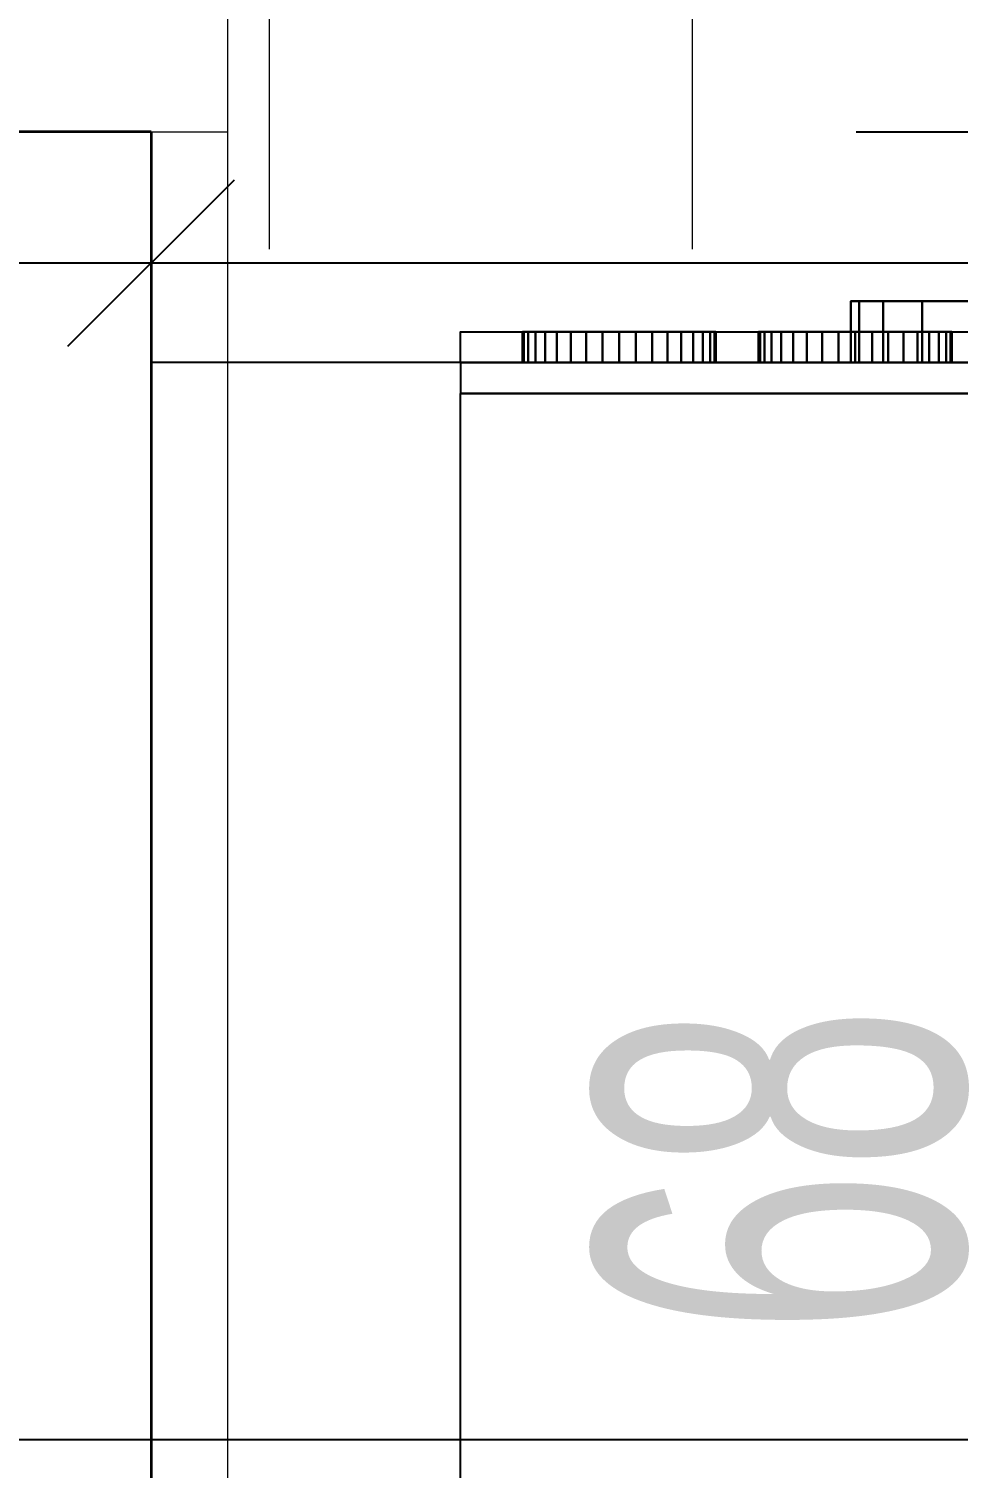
# Model space of a CAD drawing. Header units: inches. Extents: x -7543 to -822, y 102837 to 190349.
# Drawn here: x -831.64467 to -831.63863, y 102837.01324 to 102837.0226 of the extents above; entities that cross this region are included whole.
import ezdxf

# ---------------------------------------------------------------- set-up
doc = ezdxf.new("R2010")
doc.units = ezdxf.units.IN
doc.header["$MEASUREMENT"] = 0
doc.linetypes.add('DASHDOTX2', pattern=[2, 1, -0.5, 0, -0.5])
doc.linetypes.add('DOT', pattern=[6.35, 0, -6.35])
doc.layers.get('0').update_dxf_attribs({"lineweight": 25})
for name, color, linetype, lineweight in [('AKS', 1, 'Continuous', 25), ('ICOL', 55, 'Continuous', 25), ('İZ DÜŞÜM', 253, 'Continuous', 20), ('SIVA', 150, 'Continuous', 15)]:
    doc.layers.add(name, color=color, linetype=linetype, lineweight=lineweight)
for name, color, linetype, lineweight, true_color in [('DUVAR', 7, 'Continuous', 35, 0xfc4642), ('KAPI', 7, 'Continuous', 18, 0xffb360), ('TEFRİŞ', 7, 'Continuous', 25, 0x78462c)]:
    doc.layers.add(name, color=color, linetype=linetype, lineweight=lineweight, true_color=true_color)
doc.styles.add('OLCU', font='tromand.shx', dxfattribs={"width": 0.6, "height": 12})

# ---------------------------------------------------------------- blocks, each defined once
blk = doc.blocks.new('_Oblique')
at = {"color": 0, "linetype": 'ByBlock', "lineweight": -2}
blk.add_line((-0.5, -0.5), (0.5, 0.5), dxfattribs=at)

msp = doc.modelspace()

# ---------------------------------------------------------------- linework, layer by layer
at = {"layer": 'AKS', "linetype": 'DASHDOTX2', "ltscale": 10}
msp.add_line((-831.6986646, 102837.0134308), (-831.3280608, 102837.0134308), dxfattribs=at)
at = {"layer": 'DUVAR'}
for q in [(-831.6518774, 102837.0219308), (-831.6438774, 102837.0084308)]:
    msp.add_line((-831.6438774, 102837.0219308), q, dxfattribs=at)
at = {"layer": 'ICOL', "color": 53}
for p, q in [((-831.6438774, 102837.020828), (-831.6438774, 102837.0219173)), ((-831.6438774, 102837.020828), (-831.6438774, 102837.0219173)), ((-831.6392932, 102837.0219308), (-831.6372079, 102837.0219308)), ((-831.6392932, 102837.0219308), (-831.6372079, 102837.0219308))]:
    msp.add_line(p, q, dxfattribs=at)
at = {"layer": 'ICOL'}
for p, q in [((-831.6438774, 102837.0210773), (-831.6518774, 102837.0210773)), ((-831.5808774, 102837.0210773), (-831.6438774, 102837.0210773))]:
    msp.add_line(p, q, dxfattribs=at)
at = {"layer": 'İZ DÜŞÜM'}
for p, q in [((-831.6431094, 102837.0231688), (-831.6431094, 102837.0211688)), ((-831.6403594, 102837.0231688), (-831.6403594, 102837.0211688))]:
    msp.add_line(p, q, dxfattribs=at)
at = {"layer": 'KAPI'}
for p, q in [((-831.6433774, 102837.0219308), (-831.6433774, 102837.0227308)), ((-831.6473774, 102837.0219308), (-831.6433774, 102837.0219308))]:
    msp.add_line(p, q, dxfattribs=at)
at = {"layer": 'SIVA'}
msp.add_line((-831.6433774, 102837.0089308), (-831.6433774, 102837.0219308), dxfattribs=at)
at = {"layer": 'TEFRİŞ'}
for p, q in [((-831.5794276, 102837.0204308), (-831.6438774, 102837.0204308)), ((-831.6418643, 102837.0204308), (-831.6418643, 102837.0202308, -0.0015))]:
    msp.add_line(p, q, dxfattribs=at)
at = {"layer": 'TEFRİŞ', "linetype": 'DOT', "ltscale": 0.4}
msp.add_line((-831.6418643, 102837.0088308, -0.0015), (-831.6418643, 102837.0202308), dxfattribs=at)
at = {"layer": 'TEFRİŞ'}
for points in [[(-831.6358643, 102837.0208308, 0.0067453), (-831.6393259, 102837.0208308, 0.0067453), (-831.6392734, 102837.0208308, 0.0073464), (-831.6358643, 102837.0208308, 0.0067453)], [(-831.6393259, 102837.0204308, 0.0067453), (-831.6392734, 102837.0204308, 0.0073464), (-831.6392734, 102837.0208308, 0.0073464), (-831.6393259, 102837.0208308, 0.0067453)], [(-831.6392734, 102837.0204308, 0.0061442), (-831.6393259, 102837.0204308, 0.0067453), (-831.6393259, 102837.0208308, 0.0067453), (-831.6392734, 102837.0208308, 0.0061442)], [(-831.6392734, 102837.0204308, 0.0061442), (-831.6393259, 102837.0204308, 0.0067453), (-831.6393259, 102837.0208308, 0.0067453), (-831.6392734, 102837.0208308, 0.0061442)], [(-831.6358643, 102837.0208308, 0.0067453), (-831.6392734, 102837.0208308, 0.0073464), (-831.6391172, 102837.0208308, 0.0079292), (-831.6358643, 102837.0208308, 0.0067453)], [(-831.6358643, 102837.0208308, 0.0067453), (-831.6391172, 102837.0208308, 0.0055613), (-831.6392734, 102837.0208308, 0.0061442), (-831.6358643, 102837.0208308, 0.0067453)], [(-831.6391172, 102837.0204308, 0.0055613), (-831.6392734, 102837.0204308, 0.0061442), (-831.6392734, 102837.0208308, 0.0061442), (-831.6391172, 102837.0208308, 0.0055613)], [(-831.6392734, 102837.0204308, 0.0073464), (-831.6391172, 102837.0204308, 0.0079292), (-831.6391172, 102837.0208308, 0.0079292), (-831.6392734, 102837.0208308, 0.0073464)], [(-831.6358643, 102837.0208308, 0.0067453), (-831.6391172, 102837.0208308, 0.0079292), (-831.6388622, 102837.0208308, 0.0084761), (-831.6358643, 102837.0208308, 0.0067453)], [(-831.6358643, 102837.0208308, 0.0067453), (-831.6388622, 102837.0208308, 0.0050144), (-831.6391172, 102837.0208308, 0.0055613), (-831.6358643, 102837.0208308, 0.0067453)], [(-831.6388622, 102837.0204308, 0.0050144), (-831.6391172, 102837.0204308, 0.0055613), (-831.6391172, 102837.0208308, 0.0055613), (-831.6388622, 102837.0208308, 0.0050144)], [(-831.6391172, 102837.0204308, 0.0079292), (-831.6388622, 102837.0204308, 0.0084761), (-831.6388622, 102837.0208308, 0.0084761), (-831.6391172, 102837.0208308, 0.0079292)], [(-831.6358643, 102837.0208308, 0.0067453), (-831.6388622, 102837.0208308, 0.0084761), (-831.6385161, 102837.0208308, 0.0089703), (-831.6358643, 102837.0208308, 0.0067453)], [(-831.6358643, 102837.0208308, 0.0067453), (-831.6385161, 102837.0208308, 0.0045202), (-831.6388622, 102837.0208308, 0.0050144), (-831.6358643, 102837.0208308, 0.0067453)], [(-831.6385161, 102837.0204308, 0.0045202), (-831.6388622, 102837.0204308, 0.0050144), (-831.6388622, 102837.0208308, 0.0050144), (-831.6385161, 102837.0208308, 0.0045202)], [(-831.6388622, 102837.0204308, 0.0084761), (-831.6385161, 102837.0204308, 0.0089703), (-831.6385161, 102837.0208308, 0.0089703), (-831.6388622, 102837.0208308, 0.0084761)], [(-831.6298643, 102837.0204308, 0.0118051), (-831.6418643, 102837.0204308, 0.0118051), (-831.6418643, 102837.0206308, 0.0118051), (-831.6298643, 102837.0206308, 0.0118051)], [(-831.6298643, 102837.0204308, 0.0119051), (-831.6418643, 102837.0204308, 0.0119051), (-831.6418643, 102837.0206308, 0.0119051), (-831.6298643, 102837.0206308, 0.0119051)], [(-831.6414528, 102837.0204308, 0.0132959), (-831.6414623, 102837.0204308, 0.0134051), (-831.6414623, 102837.0206308, 0.0134051), (-831.6414528, 102837.0206308, 0.0132959)], [(-831.6414528, 102837.0204308, 0.0132959), (-831.6414623, 102837.0204308, 0.0134051), (-831.6414623, 102837.0206308, 0.0134051), (-831.6414528, 102837.0206308, 0.0132959)], [(-831.6414623, 102837.0204308, 0.0134051), (-831.6414528, 102837.0204308, 0.0135143), (-831.6414528, 102837.0206308, 0.0135143), (-831.6414623, 102837.0206308, 0.0134051)], [(-831.6408336, 102837.0206308, 0.0134051), (-831.6414623, 102837.0206308, 0.0134051), (-831.6414528, 102837.0206308, 0.0135143), (-831.6408336, 102837.0206308, 0.0134051)], [(-831.6408336, 102837.0206308, 0.0134051), (-831.6414244, 102837.0206308, 0.0131901), (-831.6414528, 102837.0206308, 0.0132959), (-831.6408336, 102837.0206308, 0.0134051)], [(-831.6414244, 102837.0204308, 0.0131901), (-831.6414528, 102837.0204308, 0.0132959), (-831.6414528, 102837.0206308, 0.0132959), (-831.6414244, 102837.0206308, 0.0131901)], [(-831.6414528, 102837.0204308, 0.0135143), (-831.6414244, 102837.0204308, 0.0136202), (-831.6414244, 102837.0206308, 0.0136202), (-831.6414528, 102837.0206308, 0.0135143)], [(-831.6408336, 102837.0206308, 0.0134051), (-831.6414528, 102837.0206308, 0.0135143), (-831.6414244, 102837.0206308, 0.0136202), (-831.6408336, 102837.0206308, 0.0134051)], [(-831.6414244, 102837.0204308, 0.0136202), (-831.6413781, 102837.0204308, 0.0137195), (-831.6413781, 102837.0206308, 0.0137195), (-831.6414244, 102837.0206308, 0.0136202)], [(-831.6408336, 102837.0206308, 0.0134051), (-831.6414244, 102837.0206308, 0.0136202), (-831.6413781, 102837.0206308, 0.0137195), (-831.6408336, 102837.0206308, 0.0134051)], [(-831.6408336, 102837.0206308, 0.0134051), (-831.6413781, 102837.0206308, 0.0130907), (-831.6414244, 102837.0206308, 0.0131901), (-831.6408336, 102837.0206308, 0.0134051)], [(-831.6413781, 102837.0204308, 0.0130907), (-831.6414244, 102837.0204308, 0.0131901), (-831.6414244, 102837.0206308, 0.0131901), (-831.6413781, 102837.0206308, 0.0130907)], [(-831.6408336, 102837.0206308, 0.0134051), (-831.6413781, 102837.0206308, 0.0137195), (-831.6413152, 102837.0206308, 0.0138093), (-831.6408336, 102837.0206308, 0.0134051)], [(-831.6408336, 102837.0206308, 0.0134051), (-831.6413152, 102837.0206308, 0.0130009), (-831.6413781, 102837.0206308, 0.0130907), (-831.6408336, 102837.0206308, 0.0134051)], [(-831.6413152, 102837.0204308, 0.0130009), (-831.6413781, 102837.0204308, 0.0130907), (-831.6413781, 102837.0206308, 0.0130907), (-831.6413152, 102837.0206308, 0.0130009)], [(-831.6413781, 102837.0204308, 0.0137195), (-831.6413152, 102837.0204308, 0.0138093), (-831.6413152, 102837.0206308, 0.0138093), (-831.6413781, 102837.0206308, 0.0137195)], [(-831.6408336, 102837.0206308, 0.0134051), (-831.6413152, 102837.0206308, 0.0138093), (-831.6412377, 102837.0206308, 0.0138868), (-831.6408336, 102837.0206308, 0.0134051)], [(-831.6412377, 102837.0204308, 0.0129234), (-831.6413152, 102837.0204308, 0.0130009), (-831.6413152, 102837.0206308, 0.0130009), (-831.6412377, 102837.0206308, 0.0129234)], [(-831.6408336, 102837.0206308, 0.0134051), (-831.6412377, 102837.0206308, 0.0129234), (-831.6413152, 102837.0206308, 0.0130009), (-831.6408336, 102837.0206308, 0.0134051)], [(-831.6413152, 102837.0204308, 0.0138093), (-831.6412377, 102837.0204308, 0.0138868), (-831.6412377, 102837.0206308, 0.0138868), (-831.6413152, 102837.0206308, 0.0138093)], [(-831.6408336, 102837.0206308, 0.0134051), (-831.6412377, 102837.0206308, 0.0138868), (-831.6411479, 102837.0206308, 0.0139496), (-831.6408336, 102837.0206308, 0.0134051)], [(-831.6408336, 102837.0206308, 0.0134051), (-831.6411479, 102837.0206308, 0.0128606), (-831.6412377, 102837.0206308, 0.0129234), (-831.6408336, 102837.0206308, 0.0134051)], [(-831.6411479, 102837.0204308, 0.0128606), (-831.6412377, 102837.0204308, 0.0129234), (-831.6412377, 102837.0206308, 0.0129234), (-831.6411479, 102837.0206308, 0.0128606)], [(-831.6412377, 102837.0204308, 0.0138868), (-831.6411479, 102837.0204308, 0.0139496), (-831.6411479, 102837.0206308, 0.0139496), (-831.6412377, 102837.0206308, 0.0138868)], [(-831.6408336, 102837.0206308, 0.0134051), (-831.6411479, 102837.0206308, 0.0139496), (-831.6410486, 102837.0206308, 0.013996), (-831.6408336, 102837.0206308, 0.0134051)], [(-831.6408336, 102837.0206308, 0.0134051), (-831.6410486, 102837.0206308, 0.0128143), (-831.6411479, 102837.0206308, 0.0128606), (-831.6408336, 102837.0206308, 0.0134051)], [(-831.6410486, 102837.0204308, 0.0128143), (-831.6411479, 102837.0204308, 0.0128606), (-831.6411479, 102837.0206308, 0.0128606), (-831.6410486, 102837.0206308, 0.0128143)], [(-831.6411479, 102837.0204308, 0.0139496), (-831.6410486, 102837.0204308, 0.013996), (-831.6410486, 102837.0206308, 0.013996), (-831.6411479, 102837.0206308, 0.0139496)], [(-831.6408336, 102837.0206308, 0.0134051), (-831.6410486, 102837.0206308, 0.013996), (-831.6409427, 102837.0206308, 0.0140243), (-831.6408336, 102837.0206308, 0.0134051)], [(-831.6408336, 102837.0206308, 0.0134051), (-831.6409427, 102837.0206308, 0.0127859), (-831.6410486, 102837.0206308, 0.0128143), (-831.6408336, 102837.0206308, 0.0134051)], [(-831.6409427, 102837.0204308, 0.0127859), (-831.6410486, 102837.0204308, 0.0128143), (-831.6410486, 102837.0206308, 0.0128143), (-831.6409427, 102837.0206308, 0.0127859)], [(-831.6410486, 102837.0204308, 0.013996), (-831.6409427, 102837.0204308, 0.0140243), (-831.6409427, 102837.0206308, 0.0140243), (-831.6410486, 102837.0206308, 0.013996)], [(-831.6408336, 102837.0206308, 0.0134051), (-831.6409427, 102837.0206308, 0.0140243), (-831.6408336, 102837.0206308, 0.0140339), (-831.6408336, 102837.0206308, 0.0134051)], [(-831.6408336, 102837.0206308, 0.0134051), (-831.6408336, 102837.0206308, 0.0127763), (-831.6409427, 102837.0206308, 0.0127859), (-831.6408336, 102837.0206308, 0.0134051)], [(-831.6408336, 102837.0204308, 0.0127763), (-831.6409427, 102837.0204308, 0.0127859), (-831.6409427, 102837.0206308, 0.0127859), (-831.6408336, 102837.0206308, 0.0127763)], [(-831.6409427, 102837.0204308, 0.0140243), (-831.6408336, 102837.0204308, 0.0140339), (-831.6408336, 102837.0206308, 0.0140339), (-831.6409427, 102837.0206308, 0.0140243)], [(-831.6408336, 102837.0206308, 0.0134051), (-831.6404294, 102837.0206308, 0.0138868), (-831.6403519, 102837.0206308, 0.0138093), (-831.6408336, 102837.0206308, 0.0134051)], [(-831.6408336, 102837.0206308, 0.0134051), (-831.6403519, 102837.0206308, 0.0138093), (-831.640289, 102837.0206308, 0.0137195), (-831.6408336, 102837.0206308, 0.0134051)], [(-831.6408336, 102837.0206308, 0.0134051), (-831.640289, 102837.0206308, 0.0137195), (-831.6402427, 102837.0206308, 0.0136202), (-831.6408336, 102837.0206308, 0.0134051)], [(-831.6408336, 102837.0206308, 0.0134051), (-831.6408336, 102837.0206308, 0.0140339), (-831.6407244, 102837.0206308, 0.0140243), (-831.6408336, 102837.0206308, 0.0134051)], [(-831.6408336, 102837.0206308, 0.0134051), (-831.6407244, 102837.0206308, 0.0140243), (-831.6406185, 102837.0206308, 0.013996), (-831.6408336, 102837.0206308, 0.0134051)], [(-831.6408336, 102837.0206308, 0.0134051), (-831.6406185, 102837.0206308, 0.013996), (-831.6405192, 102837.0206308, 0.0139496), (-831.6408336, 102837.0206308, 0.0134051)], [(-831.6408336, 102837.0206308, 0.0134051), (-831.6405192, 102837.0206308, 0.0139496), (-831.6404294, 102837.0206308, 0.0138868), (-831.6408336, 102837.0206308, 0.0134051)], [(-831.6408336, 102837.0206308, 0.0134051), (-831.6403519, 102837.0206308, 0.0130009), (-831.6404294, 102837.0206308, 0.0129234), (-831.6408336, 102837.0206308, 0.0134051)], [(-831.6408336, 102837.0206308, 0.0134051), (-831.6404294, 102837.0206308, 0.0129234), (-831.6405192, 102837.0206308, 0.0128606), (-831.6408336, 102837.0206308, 0.0134051)], [(-831.6408336, 102837.0206308, 0.0134051), (-831.6405192, 102837.0206308, 0.0128606), (-831.6406185, 102837.0206308, 0.0128143), (-831.6408336, 102837.0206308, 0.0134051)], [(-831.6408336, 102837.0206308, 0.0134051), (-831.6406185, 102837.0206308, 0.0128143), (-831.6407244, 102837.0206308, 0.0127859), (-831.6408336, 102837.0206308, 0.0134051)], [(-831.6408336, 102837.0206308, 0.0134051), (-831.6407244, 102837.0206308, 0.0127859), (-831.6408336, 102837.0206308, 0.0127763), (-831.6408336, 102837.0206308, 0.0134051)], [(-831.6407244, 102837.0204308, 0.0127859), (-831.6408336, 102837.0204308, 0.0127763), (-831.6408336, 102837.0206308, 0.0127763), (-831.6407244, 102837.0206308, 0.0127859)], [(-831.6408336, 102837.0206308, 0.0134051), (-831.6402048, 102837.0206308, 0.0134051), (-831.6402143, 102837.0206308, 0.0132959), (-831.6408336, 102837.0206308, 0.0134051)], [(-831.6408336, 102837.0206308, 0.0134051), (-831.6402143, 102837.0206308, 0.0132959), (-831.6402427, 102837.0206308, 0.0131901), (-831.6408336, 102837.0206308, 0.0134051)], [(-831.6408336, 102837.0206308, 0.0134051), (-831.6402427, 102837.0206308, 0.0131901), (-831.640289, 102837.0206308, 0.0130907), (-831.6408336, 102837.0206308, 0.0134051)], [(-831.6408336, 102837.0206308, 0.0134051), (-831.640289, 102837.0206308, 0.0130907), (-831.6403519, 102837.0206308, 0.0130009), (-831.6408336, 102837.0206308, 0.0134051)], [(-831.6408336, 102837.0206308, 0.0134051), (-831.6402427, 102837.0206308, 0.0136202), (-831.6402143, 102837.0206308, 0.0135143), (-831.6408336, 102837.0206308, 0.0134051)], [(-831.6408336, 102837.0206308, 0.0134051), (-831.6402143, 102837.0206308, 0.0135143), (-831.6402048, 102837.0206308, 0.0134051), (-831.6408336, 102837.0206308, 0.0134051)], [(-831.6408336, 102837.0204308, 0.0140339), (-831.6407244, 102837.0204308, 0.0140243), (-831.6407244, 102837.0206308, 0.0140243), (-831.6408336, 102837.0206308, 0.0140339)], [(-831.6406185, 102837.0204308, 0.0128143), (-831.6407244, 102837.0204308, 0.0127859), (-831.6407244, 102837.0206308, 0.0127859), (-831.6406185, 102837.0206308, 0.0128143)], [(-831.6407244, 102837.0204308, 0.0140243), (-831.6406185, 102837.0204308, 0.013996), (-831.6406185, 102837.0206308, 0.013996), (-831.6407244, 102837.0206308, 0.0140243)], [(-831.6405192, 102837.0204308, 0.0128606), (-831.6406185, 102837.0204308, 0.0128143), (-831.6406185, 102837.0206308, 0.0128143), (-831.6405192, 102837.0206308, 0.0128606)], [(-831.6406185, 102837.0204308, 0.013996), (-831.6405192, 102837.0204308, 0.0139496), (-831.6405192, 102837.0206308, 0.0139496), (-831.6406185, 102837.0206308, 0.013996)], [(-831.6404294, 102837.0204308, 0.0129234), (-831.6405192, 102837.0204308, 0.0128606), (-831.6405192, 102837.0206308, 0.0128606), (-831.6404294, 102837.0206308, 0.0129234)], [(-831.6405192, 102837.0204308, 0.0139496), (-831.6404294, 102837.0204308, 0.0138868), (-831.6404294, 102837.0206308, 0.0138868), (-831.6405192, 102837.0206308, 0.0139496)], [(-831.6403519, 102837.0204308, 0.0130009), (-831.6404294, 102837.0204308, 0.0129234), (-831.6404294, 102837.0206308, 0.0129234), (-831.6403519, 102837.0206308, 0.0130009)], [(-831.6404294, 102837.0204308, 0.0138868), (-831.6403519, 102837.0204308, 0.0138093), (-831.6403519, 102837.0206308, 0.0138093), (-831.6404294, 102837.0206308, 0.0138868)], [(-831.640289, 102837.0204308, 0.0130907), (-831.6403519, 102837.0204308, 0.0130009), (-831.6403519, 102837.0206308, 0.0130009), (-831.640289, 102837.0206308, 0.0130907)], [(-831.6403519, 102837.0204308, 0.0138093), (-831.640289, 102837.0204308, 0.0137195), (-831.640289, 102837.0206308, 0.0137195), (-831.6403519, 102837.0206308, 0.0138093)], [(-831.640289, 102837.0204308, 0.0137195), (-831.6402427, 102837.0204308, 0.0136202), (-831.6402427, 102837.0206308, 0.0136202), (-831.640289, 102837.0206308, 0.0137195)], [(-831.6402427, 102837.0204308, 0.0131901), (-831.640289, 102837.0204308, 0.0130907), (-831.640289, 102837.0206308, 0.0130907), (-831.6402427, 102837.0206308, 0.0131901)], [(-831.6402143, 102837.0204308, 0.0132959), (-831.6402427, 102837.0204308, 0.0131901), (-831.6402427, 102837.0206308, 0.0131901), (-831.6402143, 102837.0206308, 0.0132959)], [(-831.6402427, 102837.0204308, 0.0136202), (-831.6402143, 102837.0204308, 0.0135143), (-831.6402143, 102837.0206308, 0.0135143), (-831.6402427, 102837.0206308, 0.0136202)], [(-831.6402048, 102837.0204308, 0.0134051), (-831.6402143, 102837.0204308, 0.0132959), (-831.6402143, 102837.0206308, 0.0132959), (-831.6402048, 102837.0206308, 0.0134051)], [(-831.6402143, 102837.0204308, 0.0135143), (-831.6402048, 102837.0204308, 0.0134051), (-831.6402048, 102837.0206308, 0.0134051), (-831.6402143, 102837.0206308, 0.0135143)], [(-831.6399175, 102837.0204308, 0.0132959), (-831.639927, 102837.0204308, 0.0134051), (-831.639927, 102837.0206308, 0.0134051), (-831.6399175, 102837.0206308, 0.0132959)], [(-831.6399175, 102837.0204308, 0.0132959), (-831.639927, 102837.0204308, 0.0134051), (-831.639927, 102837.0206308, 0.0134051), (-831.6399175, 102837.0206308, 0.0132959)], [(-831.639927, 102837.0204308, 0.0134051), (-831.6399175, 102837.0204308, 0.0135143), (-831.6399175, 102837.0206308, 0.0135143), (-831.639927, 102837.0206308, 0.0134051)], [(-831.6392983, 102837.0206308, 0.0134051), (-831.639927, 102837.0206308, 0.0134051), (-831.6399175, 102837.0206308, 0.0135143), (-831.6392983, 102837.0206308, 0.0134051)], [(-831.6392983, 102837.0206308, 0.0134051), (-831.6398891, 102837.0206308, 0.0131901), (-831.6399175, 102837.0206308, 0.0132959), (-831.6392983, 102837.0206308, 0.0134051)], [(-831.6398891, 102837.0204308, 0.0131901), (-831.6399175, 102837.0204308, 0.0132959), (-831.6399175, 102837.0206308, 0.0132959), (-831.6398891, 102837.0206308, 0.0131901)], [(-831.6399175, 102837.0204308, 0.0135143), (-831.6398891, 102837.0204308, 0.0136202), (-831.6398891, 102837.0206308, 0.0136202), (-831.6399175, 102837.0206308, 0.0135143)], [(-831.6392983, 102837.0206308, 0.0134051), (-831.6399175, 102837.0206308, 0.0135143), (-831.6398891, 102837.0206308, 0.0136202), (-831.6392983, 102837.0206308, 0.0134051)], [(-831.6398891, 102837.0204308, 0.0136202), (-831.6398428, 102837.0204308, 0.0137195), (-831.6398428, 102837.0206308, 0.0137195), (-831.6398891, 102837.0206308, 0.0136202)], [(-831.6392983, 102837.0206308, 0.0134051), (-831.6398891, 102837.0206308, 0.0136202), (-831.6398428, 102837.0206308, 0.0137195), (-831.6392983, 102837.0206308, 0.0134051)], [(-831.6392983, 102837.0206308, 0.0134051), (-831.6398428, 102837.0206308, 0.0130907), (-831.6398891, 102837.0206308, 0.0131901), (-831.6392983, 102837.0206308, 0.0134051)], [(-831.6398428, 102837.0204308, 0.0130907), (-831.6398891, 102837.0204308, 0.0131901), (-831.6398891, 102837.0206308, 0.0131901), (-831.6398428, 102837.0206308, 0.0130907)], [(-831.6392983, 102837.0206308, 0.0134051), (-831.6398428, 102837.0206308, 0.0137195), (-831.6397799, 102837.0206308, 0.0138093), (-831.6392983, 102837.0206308, 0.0134051)], [(-831.6392983, 102837.0206308, 0.0134051), (-831.6397799, 102837.0206308, 0.0130009), (-831.6398428, 102837.0206308, 0.0130907), (-831.6392983, 102837.0206308, 0.0134051)], [(-831.6397799, 102837.0204308, 0.0130009), (-831.6398428, 102837.0204308, 0.0130907), (-831.6398428, 102837.0206308, 0.0130907), (-831.6397799, 102837.0206308, 0.0130009)], [(-831.6398428, 102837.0204308, 0.0137195), (-831.6397799, 102837.0204308, 0.0138093), (-831.6397799, 102837.0206308, 0.0138093), (-831.6398428, 102837.0206308, 0.0137195)], [(-831.6392983, 102837.0206308, 0.0134051), (-831.6397799, 102837.0206308, 0.0138093), (-831.6397024, 102837.0206308, 0.0138868), (-831.6392983, 102837.0206308, 0.0134051)], [(-831.6397024, 102837.0204308, 0.0129234), (-831.6397799, 102837.0204308, 0.0130009), (-831.6397799, 102837.0206308, 0.0130009), (-831.6397024, 102837.0206308, 0.0129234)], [(-831.6392983, 102837.0206308, 0.0134051), (-831.6397024, 102837.0206308, 0.0129234), (-831.6397799, 102837.0206308, 0.0130009), (-831.6392983, 102837.0206308, 0.0134051)], [(-831.6397799, 102837.0204308, 0.0138093), (-831.6397024, 102837.0204308, 0.0138868), (-831.6397024, 102837.0206308, 0.0138868), (-831.6397799, 102837.0206308, 0.0138093)], [(-831.6392983, 102837.0206308, 0.0134051), (-831.6397024, 102837.0206308, 0.0138868), (-831.6396126, 102837.0206308, 0.0139496), (-831.6392983, 102837.0206308, 0.0134051)], [(-831.6392983, 102837.0206308, 0.0134051), (-831.6396126, 102837.0206308, 0.0128606), (-831.6397024, 102837.0206308, 0.0129234), (-831.6392983, 102837.0206308, 0.0134051)], [(-831.6396126, 102837.0204308, 0.0128606), (-831.6397024, 102837.0204308, 0.0129234), (-831.6397024, 102837.0206308, 0.0129234), (-831.6396126, 102837.0206308, 0.0128606)], [(-831.6397024, 102837.0204308, 0.0138868), (-831.6396126, 102837.0204308, 0.0139496), (-831.6396126, 102837.0206308, 0.0139496), (-831.6397024, 102837.0206308, 0.0138868)], [(-831.6392983, 102837.0206308, 0.0134051), (-831.6396126, 102837.0206308, 0.0139496), (-831.6395133, 102837.0206308, 0.013996), (-831.6392983, 102837.0206308, 0.0134051)], [(-831.6392983, 102837.0206308, 0.0134051), (-831.6395133, 102837.0206308, 0.0128143), (-831.6396126, 102837.0206308, 0.0128606), (-831.6392983, 102837.0206308, 0.0134051)], [(-831.6395133, 102837.0204308, 0.0128143), (-831.6396126, 102837.0204308, 0.0128606), (-831.6396126, 102837.0206308, 0.0128606), (-831.6395133, 102837.0206308, 0.0128143)], [(-831.6396126, 102837.0204308, 0.0139496), (-831.6395133, 102837.0204308, 0.013996), (-831.6395133, 102837.0206308, 0.013996), (-831.6396126, 102837.0206308, 0.0139496)], [(-831.6392983, 102837.0206308, 0.0134051), (-831.6395133, 102837.0206308, 0.013996), (-831.6394074, 102837.0206308, 0.0140243), (-831.6392983, 102837.0206308, 0.0134051)], [(-831.6392983, 102837.0206308, 0.0134051), (-831.6394074, 102837.0206308, 0.0127859), (-831.6395133, 102837.0206308, 0.0128143), (-831.6392983, 102837.0206308, 0.0134051)], [(-831.6394074, 102837.0204308, 0.0127859), (-831.6395133, 102837.0204308, 0.0128143), (-831.6395133, 102837.0206308, 0.0128143), (-831.6394074, 102837.0206308, 0.0127859)], [(-831.6395133, 102837.0204308, 0.013996), (-831.6394074, 102837.0204308, 0.0140243), (-831.6394074, 102837.0206308, 0.0140243), (-831.6395133, 102837.0206308, 0.013996)], [(-831.6392983, 102837.0206308, 0.0134051), (-831.6394074, 102837.0206308, 0.0140243), (-831.6392983, 102837.0206308, 0.0140339), (-831.6392983, 102837.0206308, 0.0134051)], [(-831.6392983, 102837.0206308, 0.0134051), (-831.6392983, 102837.0206308, 0.0127763), (-831.6394074, 102837.0206308, 0.0127859), (-831.6392983, 102837.0206308, 0.0134051)], [(-831.6392983, 102837.0204308, 0.0127763), (-831.6394074, 102837.0204308, 0.0127859), (-831.6394074, 102837.0206308, 0.0127859), (-831.6392983, 102837.0206308, 0.0127763)], [(-831.6394074, 102837.0204308, 0.0140243), (-831.6392983, 102837.0204308, 0.0140339), (-831.6392983, 102837.0206308, 0.0140339), (-831.6394074, 102837.0206308, 0.0140243)], [(-831.6392983, 102837.0206308, 0.0134051), (-831.6388941, 102837.0206308, 0.0138868), (-831.6388166, 102837.0206308, 0.0138093), (-831.6392983, 102837.0206308, 0.0134051)], [(-831.6392983, 102837.0206308, 0.0134051), (-831.6388166, 102837.0206308, 0.0138093), (-831.6387537, 102837.0206308, 0.0137195), (-831.6392983, 102837.0206308, 0.0134051)], [(-831.6392983, 102837.0206308, 0.0134051), (-831.6387537, 102837.0206308, 0.0137195), (-831.6387074, 102837.0206308, 0.0136202), (-831.6392983, 102837.0206308, 0.0134051)], [(-831.6392983, 102837.0206308, 0.0134051), (-831.6392983, 102837.0206308, 0.0140339), (-831.6391891, 102837.0206308, 0.0140243), (-831.6392983, 102837.0206308, 0.0134051)], [(-831.6392983, 102837.0206308, 0.0134051), (-831.6391891, 102837.0206308, 0.0140243), (-831.6390832, 102837.0206308, 0.013996), (-831.6392983, 102837.0206308, 0.0134051)], [(-831.6392983, 102837.0206308, 0.0134051), (-831.6390832, 102837.0206308, 0.013996), (-831.6389839, 102837.0206308, 0.0139496), (-831.6392983, 102837.0206308, 0.0134051)], [(-831.6392983, 102837.0206308, 0.0134051), (-831.6389839, 102837.0206308, 0.0139496), (-831.6388941, 102837.0206308, 0.0138868), (-831.6392983, 102837.0206308, 0.0134051)], [(-831.6392983, 102837.0206308, 0.0134051), (-831.6388941, 102837.0206308, 0.0129234), (-831.6389839, 102837.0206308, 0.0128606), (-831.6392983, 102837.0206308, 0.0134051)], [(-831.6392983, 102837.0206308, 0.0134051), (-831.6389839, 102837.0206308, 0.0128606), (-831.6390832, 102837.0206308, 0.0128143), (-831.6392983, 102837.0206308, 0.0134051)], [(-831.6392983, 102837.0206308, 0.0134051), (-831.6390832, 102837.0206308, 0.0128143), (-831.6391891, 102837.0206308, 0.0127859), (-831.6392983, 102837.0206308, 0.0134051)], [(-831.6392983, 102837.0206308, 0.0134051), (-831.6391891, 102837.0206308, 0.0127859), (-831.6392983, 102837.0206308, 0.0127763), (-831.6392983, 102837.0206308, 0.0134051)], [(-831.6392983, 102837.0206308, 0.0134051), (-831.6388166, 102837.0206308, 0.0130009), (-831.6388941, 102837.0206308, 0.0129234), (-831.6392983, 102837.0206308, 0.0134051)], [(-831.6391891, 102837.0204308, 0.0127859), (-831.6392983, 102837.0204308, 0.0127763), (-831.6392983, 102837.0206308, 0.0127763), (-831.6391891, 102837.0206308, 0.0127859)], [(-831.6392983, 102837.0206308, 0.0134051), (-831.6386695, 102837.0206308, 0.0134051), (-831.638679, 102837.0206308, 0.0132959), (-831.6392983, 102837.0206308, 0.0134051)], [(-831.6392983, 102837.0206308, 0.0134051), (-831.638679, 102837.0206308, 0.0132959), (-831.6387074, 102837.0206308, 0.0131901), (-831.6392983, 102837.0206308, 0.0134051)], [(-831.6392983, 102837.0206308, 0.0134051), (-831.6387074, 102837.0206308, 0.0131901), (-831.6387537, 102837.0206308, 0.0130907), (-831.6392983, 102837.0206308, 0.0134051)], [(-831.6392983, 102837.0206308, 0.0134051), (-831.6387537, 102837.0206308, 0.0130907), (-831.6388166, 102837.0206308, 0.0130009), (-831.6392983, 102837.0206308, 0.0134051)], [(-831.6392983, 102837.0206308, 0.0134051), (-831.6387074, 102837.0206308, 0.0136202), (-831.638679, 102837.0206308, 0.0135143), (-831.6392983, 102837.0206308, 0.0134051)], [(-831.6392983, 102837.0206308, 0.0134051), (-831.638679, 102837.0206308, 0.0135143), (-831.6386695, 102837.0206308, 0.0134051), (-831.6392983, 102837.0206308, 0.0134051)], [(-831.6392983, 102837.0204308, 0.0140339), (-831.6391891, 102837.0204308, 0.0140243), (-831.6391891, 102837.0206308, 0.0140243), (-831.6392983, 102837.0206308, 0.0140339)], [(-831.6390832, 102837.0204308, 0.0128143), (-831.6391891, 102837.0204308, 0.0127859), (-831.6391891, 102837.0206308, 0.0127859), (-831.6390832, 102837.0206308, 0.0128143)], [(-831.6391891, 102837.0204308, 0.0140243), (-831.6390832, 102837.0204308, 0.013996), (-831.6390832, 102837.0206308, 0.013996), (-831.6391891, 102837.0206308, 0.0140243)], [(-831.6389839, 102837.0204308, 0.0128606), (-831.6390832, 102837.0204308, 0.0128143), (-831.6390832, 102837.0206308, 0.0128143), (-831.6389839, 102837.0206308, 0.0128606)], [(-831.6390832, 102837.0204308, 0.013996), (-831.6389839, 102837.0204308, 0.0139496), (-831.6389839, 102837.0206308, 0.0139496), (-831.6390832, 102837.0206308, 0.013996)], [(-831.6388941, 102837.0204308, 0.0129234), (-831.6389839, 102837.0204308, 0.0128606), (-831.6389839, 102837.0206308, 0.0128606), (-831.6388941, 102837.0206308, 0.0129234)], [(-831.6389839, 102837.0204308, 0.0139496), (-831.6388941, 102837.0204308, 0.0138868), (-831.6388941, 102837.0206308, 0.0138868), (-831.6389839, 102837.0206308, 0.0139496)], [(-831.6388166, 102837.0204308, 0.0130009), (-831.6388941, 102837.0204308, 0.0129234), (-831.6388941, 102837.0206308, 0.0129234), (-831.6388166, 102837.0206308, 0.0130009)], [(-831.6388941, 102837.0204308, 0.0138868), (-831.6388166, 102837.0204308, 0.0138093), (-831.6388166, 102837.0206308, 0.0138093), (-831.6388941, 102837.0206308, 0.0138868)], [(-831.6387537, 102837.0204308, 0.0130907), (-831.6388166, 102837.0204308, 0.0130009), (-831.6388166, 102837.0206308, 0.0130009), (-831.6387537, 102837.0206308, 0.0130907)], [(-831.6388166, 102837.0204308, 0.0138093), (-831.6387537, 102837.0204308, 0.0137195), (-831.6387537, 102837.0206308, 0.0137195), (-831.6388166, 102837.0206308, 0.0138093)], [(-831.6387537, 102837.0204308, 0.0137195), (-831.6387074, 102837.0204308, 0.0136202), (-831.6387074, 102837.0206308, 0.0136202), (-831.6387537, 102837.0206308, 0.0137195)], [(-831.6387074, 102837.0204308, 0.0131901), (-831.6387537, 102837.0204308, 0.0130907), (-831.6387537, 102837.0206308, 0.0130907), (-831.6387074, 102837.0206308, 0.0131901)], [(-831.638679, 102837.0204308, 0.0132959), (-831.6387074, 102837.0204308, 0.0131901), (-831.6387074, 102837.0206308, 0.0131901), (-831.638679, 102837.0206308, 0.0132959)], [(-831.6387074, 102837.0204308, 0.0136202), (-831.638679, 102837.0204308, 0.0135143), (-831.638679, 102837.0206308, 0.0135143), (-831.6387074, 102837.0206308, 0.0136202)], [(-831.6386695, 102837.0204308, 0.0134051), (-831.638679, 102837.0204308, 0.0132959), (-831.638679, 102837.0206308, 0.0132959), (-831.6386695, 102837.0206308, 0.0134051)], [(-831.638679, 102837.0204308, 0.0135143), (-831.6386695, 102837.0204308, 0.0134051), (-831.6386695, 102837.0206308, 0.0134051), (-831.638679, 102837.0206308, 0.0135143)], [(-831.6298643, 102837.0204308), (-831.6298643, 102837.0204308, 0.0151), (-831.6418643, 102837.0204308, 0.0151), (-831.6418643, 102837.0204308)], [(-831.6298643, 102837.0204308, 0.0151), (-831.6418643, 102837.0204308, 0.0151), (-831.6418643, 102837.0204308, 0.0155), (-831.6298643, 102837.0204308, 0.0155)], [(-831.6408336, 102837.0204308, 0.0134051), (-831.6414528, 102837.0204308, 0.0132959), (-831.6414623, 102837.0204308, 0.0134051), (-831.6408336, 102837.0204308, 0.0134051)], [(-831.6408336, 102837.0204308, 0.0134051), (-831.6414623, 102837.0204308, 0.0134051), (-831.6414528, 102837.0204308, 0.0135143), (-831.6408336, 102837.0204308, 0.0134051)], [(-831.6408336, 102837.0204308, 0.0134051), (-831.6414244, 102837.0204308, 0.0131901), (-831.6414528, 102837.0204308, 0.0132959), (-831.6408336, 102837.0204308, 0.0134051)], [(-831.6408336, 102837.0204308, 0.0134051), (-831.6414528, 102837.0204308, 0.0135143), (-831.6414244, 102837.0204308, 0.0136202), (-831.6408336, 102837.0204308, 0.0134051)], [(-831.6408336, 102837.0204308, 0.0134051), (-831.6414244, 102837.0204308, 0.0136202), (-831.6413781, 102837.0204308, 0.0137195), (-831.6408336, 102837.0204308, 0.0134051)], [(-831.6408336, 102837.0204308, 0.0134051), (-831.6413781, 102837.0204308, 0.0130907), (-831.6414244, 102837.0204308, 0.0131901), (-831.6408336, 102837.0204308, 0.0134051)], [(-831.6408336, 102837.0204308, 0.0134051), (-831.6413781, 102837.0204308, 0.0137195), (-831.6413152, 102837.0204308, 0.0138093), (-831.6408336, 102837.0204308, 0.0134051)], [(-831.6408336, 102837.0204308, 0.0134051), (-831.6413152, 102837.0204308, 0.0130009), (-831.6413781, 102837.0204308, 0.0130907), (-831.6408336, 102837.0204308, 0.0134051)], [(-831.6408336, 102837.0204308, 0.0134051), (-831.6413152, 102837.0204308, 0.0138093), (-831.6412377, 102837.0204308, 0.0138868), (-831.6408336, 102837.0204308, 0.0134051)], [(-831.6408336, 102837.0204308, 0.0134051), (-831.6412377, 102837.0204308, 0.0129234), (-831.6413152, 102837.0204308, 0.0130009), (-831.6408336, 102837.0204308, 0.0134051)], [(-831.6408336, 102837.0204308, 0.0134051), (-831.6412377, 102837.0204308, 0.0138868), (-831.6411479, 102837.0204308, 0.0139496), (-831.6408336, 102837.0204308, 0.0134051)], [(-831.6408336, 102837.0204308, 0.0134051), (-831.6411479, 102837.0204308, 0.0128606), (-831.6412377, 102837.0204308, 0.0129234), (-831.6408336, 102837.0204308, 0.0134051)], [(-831.6408336, 102837.0204308, 0.0134051), (-831.6411479, 102837.0204308, 0.0139496), (-831.6410486, 102837.0204308, 0.013996), (-831.6408336, 102837.0204308, 0.0134051)], [(-831.6408336, 102837.0204308, 0.0134051), (-831.6410486, 102837.0204308, 0.0128143), (-831.6411479, 102837.0204308, 0.0128606), (-831.6408336, 102837.0204308, 0.0134051)], [(-831.6408336, 102837.0204308, 0.0134051), (-831.6410486, 102837.0204308, 0.013996), (-831.6409427, 102837.0204308, 0.0140243), (-831.6408336, 102837.0204308, 0.0134051)], [(-831.6408336, 102837.0204308, 0.0134051), (-831.6409427, 102837.0204308, 0.0127859), (-831.6410486, 102837.0204308, 0.0128143), (-831.6408336, 102837.0204308, 0.0134051)], [(-831.6408336, 102837.0204308, 0.0134051), (-831.6409427, 102837.0204308, 0.0140243), (-831.6408336, 102837.0204308, 0.0140339), (-831.6408336, 102837.0204308, 0.0134051)], [(-831.6408336, 102837.0204308, 0.0134051), (-831.6408336, 102837.0204308, 0.0127763), (-831.6409427, 102837.0204308, 0.0127859), (-831.6408336, 102837.0204308, 0.0134051)], [(-831.6408336, 102837.0204308, 0.0134051), (-831.6404294, 102837.0204308, 0.0138868), (-831.6403519, 102837.0204308, 0.0138093), (-831.6408336, 102837.0204308, 0.0134051)], [(-831.6408336, 102837.0204308, 0.0134051), (-831.6403519, 102837.0204308, 0.0138093), (-831.640289, 102837.0204308, 0.0137195), (-831.6408336, 102837.0204308, 0.0134051)], [(-831.6408336, 102837.0204308, 0.0134051), (-831.640289, 102837.0204308, 0.0137195), (-831.6402427, 102837.0204308, 0.0136202), (-831.6408336, 102837.0204308, 0.0134051)], [(-831.6408336, 102837.0204308, 0.0134051), (-831.6408336, 102837.0204308, 0.0140339), (-831.6407244, 102837.0204308, 0.0140243), (-831.6408336, 102837.0204308, 0.0134051)], [(-831.6408336, 102837.0204308, 0.0134051), (-831.6407244, 102837.0204308, 0.0140243), (-831.6406185, 102837.0204308, 0.013996), (-831.6408336, 102837.0204308, 0.0134051)], [(-831.6408336, 102837.0204308, 0.0134051), (-831.6406185, 102837.0204308, 0.013996), (-831.6405192, 102837.0204308, 0.0139496), (-831.6408336, 102837.0204308, 0.0134051)], [(-831.6408336, 102837.0204308, 0.0134051), (-831.6405192, 102837.0204308, 0.0139496), (-831.6404294, 102837.0204308, 0.0138868), (-831.6408336, 102837.0204308, 0.0134051)], [(-831.6408336, 102837.0204308, 0.0134051), (-831.6403519, 102837.0204308, 0.0130009), (-831.6404294, 102837.0204308, 0.0129234), (-831.6408336, 102837.0204308, 0.0134051)], [(-831.6408336, 102837.0204308, 0.0134051), (-831.6404294, 102837.0204308, 0.0129234), (-831.6405192, 102837.0204308, 0.0128606), (-831.6408336, 102837.0204308, 0.0134051)], [(-831.6408336, 102837.0204308, 0.0134051), (-831.6405192, 102837.0204308, 0.0128606), (-831.6406185, 102837.0204308, 0.0128143), (-831.6408336, 102837.0204308, 0.0134051)], [(-831.6408336, 102837.0204308, 0.0134051), (-831.6406185, 102837.0204308, 0.0128143), (-831.6407244, 102837.0204308, 0.0127859), (-831.6408336, 102837.0204308, 0.0134051)], [(-831.6408336, 102837.0204308, 0.0134051), (-831.6407244, 102837.0204308, 0.0127859), (-831.6408336, 102837.0204308, 0.0127763), (-831.6408336, 102837.0204308, 0.0134051)], [(-831.6408336, 102837.0204308, 0.0134051), (-831.6402048, 102837.0204308, 0.0134051), (-831.6402143, 102837.0204308, 0.0132959), (-831.6408336, 102837.0204308, 0.0134051)], [(-831.6408336, 102837.0204308, 0.0134051), (-831.6402143, 102837.0204308, 0.0132959), (-831.6402427, 102837.0204308, 0.0131901), (-831.6408336, 102837.0204308, 0.0134051)], [(-831.6408336, 102837.0204308, 0.0134051), (-831.6402427, 102837.0204308, 0.0131901), (-831.640289, 102837.0204308, 0.0130907), (-831.6408336, 102837.0204308, 0.0134051)], [(-831.6408336, 102837.0204308, 0.0134051), (-831.640289, 102837.0204308, 0.0130907), (-831.6403519, 102837.0204308, 0.0130009), (-831.6408336, 102837.0204308, 0.0134051)], [(-831.6408336, 102837.0204308, 0.0134051), (-831.6402427, 102837.0204308, 0.0136202), (-831.6402143, 102837.0204308, 0.0135143), (-831.6408336, 102837.0204308, 0.0134051)], [(-831.6408336, 102837.0204308, 0.0134051), (-831.6402143, 102837.0204308, 0.0135143), (-831.6402048, 102837.0204308, 0.0134051), (-831.6408336, 102837.0204308, 0.0134051)], [(-831.6392983, 102837.0204308, 0.0134051), (-831.6399175, 102837.0204308, 0.0132959), (-831.639927, 102837.0204308, 0.0134051), (-831.6392983, 102837.0204308, 0.0134051)], [(-831.6392983, 102837.0204308, 0.0134051), (-831.639927, 102837.0204308, 0.0134051), (-831.6399175, 102837.0204308, 0.0135143), (-831.6392983, 102837.0204308, 0.0134051)], [(-831.6392983, 102837.0204308, 0.0134051), (-831.6398891, 102837.0204308, 0.0131901), (-831.6399175, 102837.0204308, 0.0132959), (-831.6392983, 102837.0204308, 0.0134051)], [(-831.6392983, 102837.0204308, 0.0134051), (-831.6399175, 102837.0204308, 0.0135143), (-831.6398891, 102837.0204308, 0.0136202), (-831.6392983, 102837.0204308, 0.0134051)], [(-831.6392983, 102837.0204308, 0.0134051), (-831.6398891, 102837.0204308, 0.0136202), (-831.6398428, 102837.0204308, 0.0137195), (-831.6392983, 102837.0204308, 0.0134051)], [(-831.6392983, 102837.0204308, 0.0134051), (-831.6398428, 102837.0204308, 0.0130907), (-831.6398891, 102837.0204308, 0.0131901), (-831.6392983, 102837.0204308, 0.0134051)], [(-831.6392983, 102837.0204308, 0.0134051), (-831.6398428, 102837.0204308, 0.0137195), (-831.6397799, 102837.0204308, 0.0138093), (-831.6392983, 102837.0204308, 0.0134051)], [(-831.6392983, 102837.0204308, 0.0134051), (-831.6397799, 102837.0204308, 0.0130009), (-831.6398428, 102837.0204308, 0.0130907), (-831.6392983, 102837.0204308, 0.0134051)], [(-831.6392983, 102837.0204308, 0.0134051), (-831.6397799, 102837.0204308, 0.0138093), (-831.6397024, 102837.0204308, 0.0138868), (-831.6392983, 102837.0204308, 0.0134051)], [(-831.6392983, 102837.0204308, 0.0134051), (-831.6397024, 102837.0204308, 0.0129234), (-831.6397799, 102837.0204308, 0.0130009), (-831.6392983, 102837.0204308, 0.0134051)], [(-831.6392983, 102837.0204308, 0.0134051), (-831.6397024, 102837.0204308, 0.0138868), (-831.6396126, 102837.0204308, 0.0139496), (-831.6392983, 102837.0204308, 0.0134051)], [(-831.6392983, 102837.0204308, 0.0134051), (-831.6396126, 102837.0204308, 0.0128606), (-831.6397024, 102837.0204308, 0.0129234), (-831.6392983, 102837.0204308, 0.0134051)], [(-831.6392983, 102837.0204308, 0.0134051), (-831.6396126, 102837.0204308, 0.0139496), (-831.6395133, 102837.0204308, 0.013996), (-831.6392983, 102837.0204308, 0.0134051)], [(-831.6392983, 102837.0204308, 0.0134051), (-831.6395133, 102837.0204308, 0.0128143), (-831.6396126, 102837.0204308, 0.0128606), (-831.6392983, 102837.0204308, 0.0134051)], [(-831.6392983, 102837.0204308, 0.0134051), (-831.6395133, 102837.0204308, 0.013996), (-831.6394074, 102837.0204308, 0.0140243), (-831.6392983, 102837.0204308, 0.0134051)], [(-831.6392983, 102837.0204308, 0.0134051), (-831.6394074, 102837.0204308, 0.0127859), (-831.6395133, 102837.0204308, 0.0128143), (-831.6392983, 102837.0204308, 0.0134051)], [(-831.6392983, 102837.0204308, 0.0134051), (-831.6394074, 102837.0204308, 0.0140243), (-831.6392983, 102837.0204308, 0.0140339), (-831.6392983, 102837.0204308, 0.0134051)], [(-831.6392983, 102837.0204308, 0.0134051), (-831.6392983, 102837.0204308, 0.0127763), (-831.6394074, 102837.0204308, 0.0127859), (-831.6392983, 102837.0204308, 0.0134051)], [(-831.6358643, 102837.0204308, 0.0067453), (-831.6393259, 102837.0204308, 0.0067453), (-831.6392734, 102837.0204308, 0.0073464), (-831.6358643, 102837.0204308, 0.0067453)], [(-831.6358643, 102837.0204308, 0.0067453), (-831.6392734, 102837.0204308, 0.0061442), (-831.6393259, 102837.0204308, 0.0067453), (-831.6358643, 102837.0204308, 0.0067453)], [(-831.6392983, 102837.0204308, 0.0134051), (-831.6388941, 102837.0204308, 0.0138868), (-831.6388166, 102837.0204308, 0.0138093), (-831.6392983, 102837.0204308, 0.0134051)], [(-831.6392983, 102837.0204308, 0.0134051), (-831.6388166, 102837.0204308, 0.0138093), (-831.6387537, 102837.0204308, 0.0137195), (-831.6392983, 102837.0204308, 0.0134051)], [(-831.6392983, 102837.0204308, 0.0134051), (-831.6387537, 102837.0204308, 0.0137195), (-831.6387074, 102837.0204308, 0.0136202), (-831.6392983, 102837.0204308, 0.0134051)], [(-831.6392983, 102837.0204308, 0.0134051), (-831.6392983, 102837.0204308, 0.0140339), (-831.6391891, 102837.0204308, 0.0140243), (-831.6392983, 102837.0204308, 0.0134051)], [(-831.6392983, 102837.0204308, 0.0134051), (-831.6391891, 102837.0204308, 0.0140243), (-831.6390832, 102837.0204308, 0.013996), (-831.6392983, 102837.0204308, 0.0134051)], [(-831.6392983, 102837.0204308, 0.0134051), (-831.6390832, 102837.0204308, 0.013996), (-831.6389839, 102837.0204308, 0.0139496), (-831.6392983, 102837.0204308, 0.0134051)], [(-831.6392983, 102837.0204308, 0.0134051), (-831.6389839, 102837.0204308, 0.0139496), (-831.6388941, 102837.0204308, 0.0138868), (-831.6392983, 102837.0204308, 0.0134051)], [(-831.6392983, 102837.0204308, 0.0134051), (-831.6388941, 102837.0204308, 0.0129234), (-831.6389839, 102837.0204308, 0.0128606), (-831.6392983, 102837.0204308, 0.0134051)], [(-831.6392983, 102837.0204308, 0.0134051), (-831.6389839, 102837.0204308, 0.0128606), (-831.6390832, 102837.0204308, 0.0128143), (-831.6392983, 102837.0204308, 0.0134051)], [(-831.6392983, 102837.0204308, 0.0134051), (-831.6390832, 102837.0204308, 0.0128143), (-831.6391891, 102837.0204308, 0.0127859), (-831.6392983, 102837.0204308, 0.0134051)], [(-831.6392983, 102837.0204308, 0.0134051), (-831.6391891, 102837.0204308, 0.0127859), (-831.6392983, 102837.0204308, 0.0127763), (-831.6392983, 102837.0204308, 0.0134051)], [(-831.6392983, 102837.0204308, 0.0134051), (-831.6388166, 102837.0204308, 0.0130009), (-831.6388941, 102837.0204308, 0.0129234), (-831.6392983, 102837.0204308, 0.0134051)], [(-831.6392983, 102837.0204308, 0.0134051), (-831.6386695, 102837.0204308, 0.0134051), (-831.638679, 102837.0204308, 0.0132959), (-831.6392983, 102837.0204308, 0.0134051)], [(-831.6392983, 102837.0204308, 0.0134051), (-831.638679, 102837.0204308, 0.0132959), (-831.6387074, 102837.0204308, 0.0131901), (-831.6392983, 102837.0204308, 0.0134051)], [(-831.6392983, 102837.0204308, 0.0134051), (-831.6387074, 102837.0204308, 0.0131901), (-831.6387537, 102837.0204308, 0.0130907), (-831.6392983, 102837.0204308, 0.0134051)], [(-831.6392983, 102837.0204308, 0.0134051), (-831.6387537, 102837.0204308, 0.0130907), (-831.6388166, 102837.0204308, 0.0130009), (-831.6392983, 102837.0204308, 0.0134051)], [(-831.6392983, 102837.0204308, 0.0134051), (-831.6387074, 102837.0204308, 0.0136202), (-831.638679, 102837.0204308, 0.0135143), (-831.6392983, 102837.0204308, 0.0134051)], [(-831.6392983, 102837.0204308, 0.0134051), (-831.638679, 102837.0204308, 0.0135143), (-831.6386695, 102837.0204308, 0.0134051), (-831.6392983, 102837.0204308, 0.0134051)], [(-831.6358643, 102837.0204308, 0.0067453), (-831.6392734, 102837.0204308, 0.0073464), (-831.6391172, 102837.0204308, 0.0079292), (-831.6358643, 102837.0204308, 0.0067453)], [(-831.6358643, 102837.0204308, 0.0067453), (-831.6391172, 102837.0204308, 0.0055613), (-831.6392734, 102837.0204308, 0.0061442), (-831.6358643, 102837.0204308, 0.0067453)], [(-831.6358643, 102837.0204308, 0.0067453), (-831.6391172, 102837.0204308, 0.0079292), (-831.6388622, 102837.0204308, 0.0084761), (-831.6358643, 102837.0204308, 0.0067453)], [(-831.6358643, 102837.0204308, 0.0067453), (-831.6388622, 102837.0204308, 0.0050144), (-831.6391172, 102837.0204308, 0.0055613), (-831.6358643, 102837.0204308, 0.0067453)], [(-831.6358643, 102837.0204308, 0.0067453), (-831.6388622, 102837.0204308, 0.0084761), (-831.6385161, 102837.0204308, 0.0089703), (-831.6358643, 102837.0204308, 0.0067453)], [(-831.6358643, 102837.0204308, 0.0067453), (-831.6385161, 102837.0204308, 0.0045202), (-831.6388622, 102837.0204308, 0.0050144), (-831.6358643, 102837.0204308, 0.0067453)], [(-831.6418643, 102837.0202308), (-831.6418643, 102837.0202308, -0.0015), (-831.6298643, 102837.0202308, -0.0015), (-831.6298643, 102837.0202308)]]:
    msp.add_3dface(points, dxfattribs=at)

# ---------------------------------------------------------------- block references
at = {"layer": 'ICOL', "xscale": 0.001080000000001746, "yscale": 0.001080000000001746, "zscale": 0.001080000000001746}
msp.add_blockref('_Oblique', (-831.6438774, 102837.0210773), dxfattribs=at)
at = {"layer": 'ICOL', "xscale": 0.001080000000001746, "yscale": 0.001080000000001746, "zscale": 0.001080000000001746, "rotation": 180}
msp.add_blockref('_Oblique', (-831.6438774, 102837.0210773), dxfattribs=at)

# ---------------------------------------------------------------- texts
at = {"layer": 'ICOL', "insert": (-831.6397759, 102837.0151808), "char_height": 0.0024, "attachment_point": 5, "rotation": 90, "style": 'OLCU'}
msp.add_mtext('\\A1;68', dxfattribs=at)

doc.saveas('drawing.dxf')
